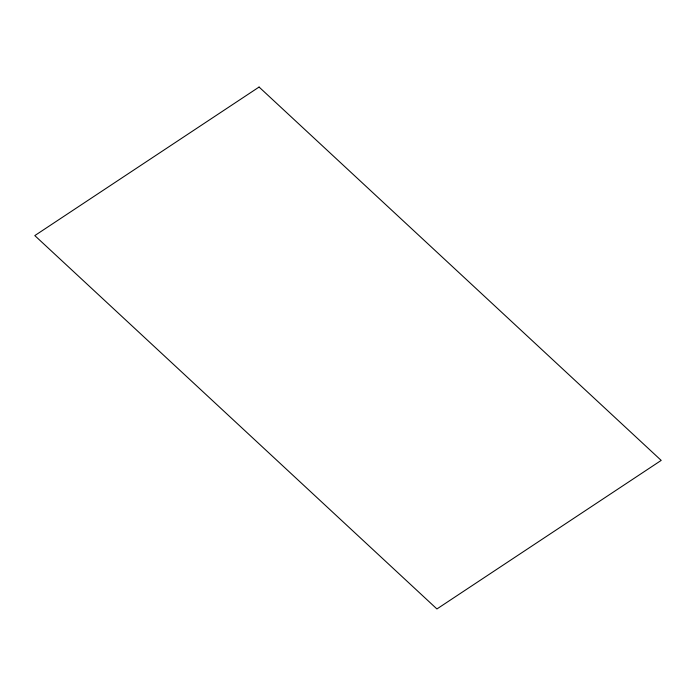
<?xml version="1.0" encoding="UTF-8"?>
<svg xmlns="http://www.w3.org/2000/svg" width="696" height="696" viewBox="0 0 696 696"><rect width="100%" height="100%" fill="white"/><g stroke="black" fill="none" stroke-linecap="round" stroke-linejoin="round"><path stroke-width="1.04" d="M259.077 87.043L34.8 235.596L436.923 608.957L661.2 460.404L259.077 87.043"/></g></svg>
